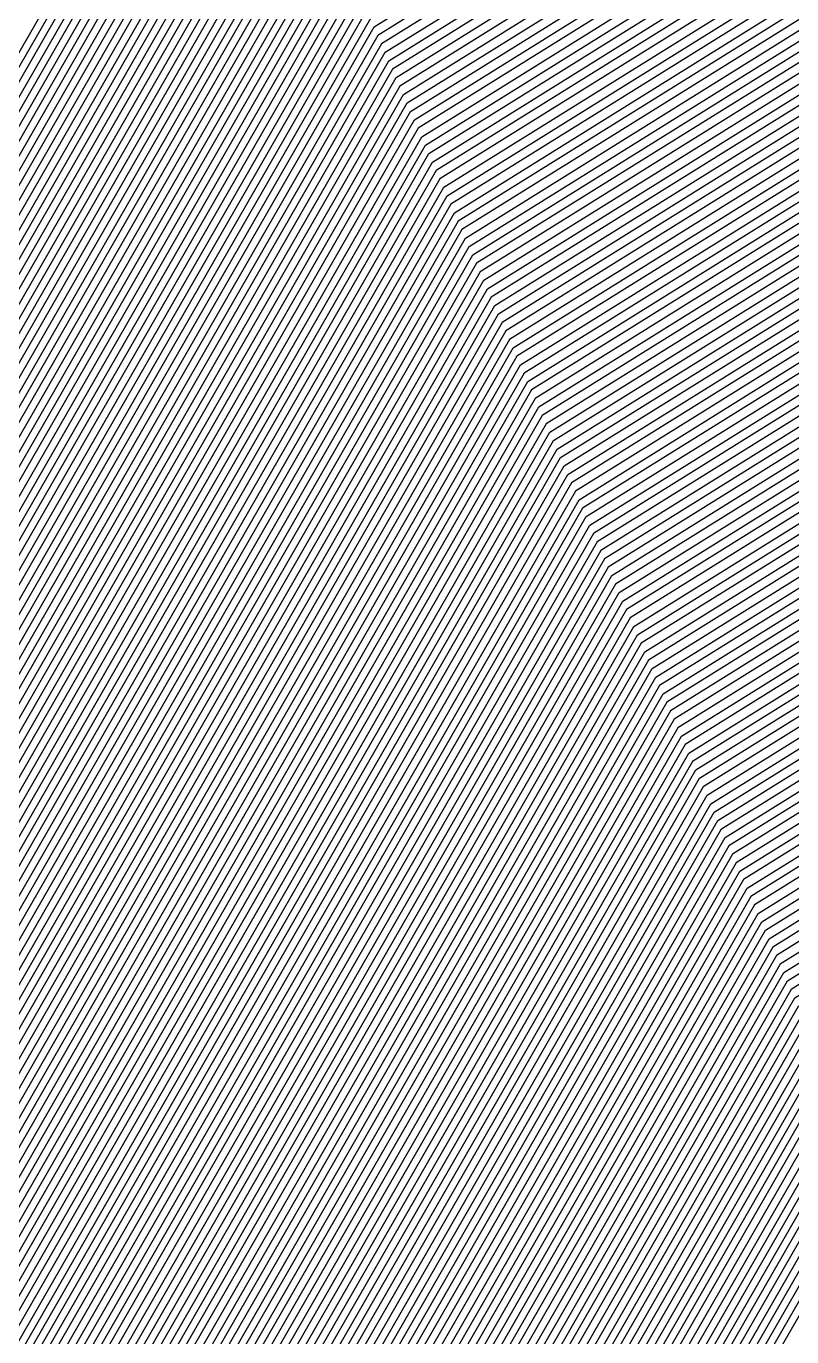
# Model space of a CAD drawing. Extents: x 7084 to 11035, y 13750 to 16729.
# Drawn here: x 8228.4 to 8290.7, y 16234.2 to 16341 of the extents above; entities that cross this region are included whole.
import ezdxf

# ---------------------------------------------------------------- set-up
doc = ezdxf.new("R2010")
doc.units = 0
doc.layers.add('Default', color=7, linetype='Continuous')

msp = doc.modelspace()

# ---------------------------------------------------------------- linework, layer by layer
at = {"layer": 'Default'}
for points in [[(8596.62, 16419.74), (8398.5, 16464.16), (8244.79, 16368.48), (8179.89, 16255.72), (8136.49, 16218.79), (7999.85, 16143.62), (7897.85, 16048.05), (7781.72, 16044.64), (7737.31, 15757.6)], [(7652.53, 15372.99), (7689.97, 15573.91), (7696.78, 15594.34), (7738.2, 15757.95), (7782.45, 16044.01), (7898.19, 16047.42), (8000.64, 16143.4), (8136.81, 16218.33), (8180.41, 16255.41), (8245.09, 16367.79), (8398.28, 16463.14), (8595.72, 16418.87)], [(7653.38, 15373.37), (7690.7, 15573.61), (7697.48, 15593.97), (7739.08, 15758.31), (7783.19, 16043.39), (7898.53, 16046.78), (8001.44, 16143.19), (8137.14, 16217.86), (8180.93, 16255.11), (8245.39, 16367.1), (8398.05, 16462.13), (8594.82, 16418.01)], [(8593.92, 16417.15), (8397.83, 16461.12), (8245.68, 16366.42), (8181.45, 16254.8), (8137.47, 16217.39), (8002.23, 16142.98), (7898.88, 16046.15)], [(8593.03, 16416.29), (8397.6, 16460.1), (8245.98, 16365.73), (8181.96, 16254.5), (8137.79, 16216.92), (8003.02, 16142.77), (7899.22, 16045.51), (7784.66, 16042.14), (7740.86, 15759.01), (7698.89, 15593.24), (7692.15, 15573.01), (7655.09, 15374.15)], [(7670.66, 14190.05), (7509.49, 14233.72), (7460.69, 14311.41), (7259.22, 14496.16), (7265.88, 14629.35), (7406.9, 14904.79), (7444.61, 14989.15), (7511.76, 15143.66), (7576.09, 15219.14), (7649.29, 15296.84), (7655.95, 15374.54), (7692.88, 15572.72), (7699.6, 15592.87), (7741.74, 15759.37), (7785.39, 16041.52), (7899.56, 16044.88), (8003.81, 16142.56), (8138.12, 16216.45), (8182.48, 16254.19), (8246.28, 16365.04), (8397.38, 16459.09), (8592.13, 16415.42)], [(8591.23, 16414.56), (8397.15, 16458.08), (8246.58, 16364.35), (8183, 16253.89), (8138.45, 16215.99), (8004.6, 16142.35), (7899.9, 16044.24), (7786.13, 16040.9), (7742.63, 15759.72), (7700.3, 15592.5), (7693.61, 15572.42), (7656.8, 15374.92)], [(7657.66, 15375.31), (7694.33, 15572.12), (7701, 15592.13), (7743.51, 15760.07), (7786.86, 16040.27), (7900.24, 16043.61), (8005.39, 16142.13), (8138.77, 16215.52), (8183.52, 16253.59), (8246.88, 16363.66), (8396.93, 16457.06), (8590.33, 16413.7)], [(8589.43, 16412.84), (8396.7, 16456.05), (8247.17, 16362.98), (8184.04, 16253.28), (8139.1, 16215.05), (8006.18, 16141.92), (7900.58, 16042.97), (7787.6, 16039.65), (7744.4, 15760.43), (7701.71, 15591.77), (7695.06, 15571.82), (7658.51, 15375.7)], [(7263.02, 14495.83), (7269.81, 14631.91), (7408.4, 14902.58), (7446.92, 14988.76), (7512.92, 15140.6), (7578.64, 15217.72), (7653.42, 15297.1), (7660.22, 15376.48), (7696.52, 15571.23), (7703.12, 15591.03), (7746.17, 15761.13), (7789.07, 16038.4), (7901.26, 16041.71), (8007.77, 16141.5), (8139.75, 16214.12), (8185.08, 16252.67), (8247.77, 16361.6), (8396.25, 16454.02), (8587.63, 16411.11)], [(7659.37, 15376.09), (7695.79, 15571.52), (7702.41, 15591.4), (7745.29, 15760.78), (7788.33, 16039.03), (7900.92, 16042.34), (8006.98, 16141.71), (8139.43, 16214.58), (8184.56, 16252.98), (8247.47, 16362.29), (8396.48, 16455.04), (8588.53, 16411.98)], [(7661.07, 15376.86), (7697.24, 15570.93), (7703.82, 15590.66), (7747.06, 15761.49), (7789.8, 16037.78), (7901.6, 16041.07), (8008.56, 16141.29), (8140.08, 16213.65), (8185.6, 16252.37), (8248.07, 16360.91), (8396.03, 16453.01), (8586.74, 16410.25)], [(8009.35, 16141.07), (8140.41, 16213.18), (8186.11, 16252.06), (8248.37, 16360.22), (8395.81, 16452), (8585.84, 16409.39)], [(7662.78, 15377.64), (7698.7, 15570.33), (7705.23, 15589.93), (7748.83, 15762.19), (7791.27, 16036.53), (7902.28, 16039.8), (8010.14, 16140.86), (8140.73, 16212.71), (8186.63, 16251.76), (8248.66, 16359.54), (8395.58, 16450.98), (8584.94, 16408.53)], [(7663.64, 15378.03), (7699.42, 15570.04), (7705.93, 15589.56), (7749.72, 15762.54), (7792.01, 16035.91), (7902.62, 16039.17), (8010.93, 16140.65), (8141.06, 16212.25), (8187.15, 16251.45), (8248.96, 16358.85), (8395.36, 16449.97), (8584.04, 16407.66)], [(7664.49, 15378.42), (7700.15, 15569.74), (7706.63, 15589.19), (7750.6, 15762.9), (7792.74, 16035.29), (7902.96, 16038.53), (8011.72, 16140.44), (8141.39, 16211.78), (8187.67, 16251.15), (8249.26, 16358.16), (8395.13, 16448.96), (8583.14, 16406.8)], [(7665.35, 15378.8), (7700.88, 15569.44), (7707.34, 15588.83), (7751.49, 15763.25), (7793.48, 16034.67), (7903.3, 16037.9), (8012.52, 16140.23), (8141.71, 16211.31), (8188.19, 16250.85), (8249.56, 16357.47), (8394.91, 16447.94), (8582.24, 16405.94)], [(8581.34, 16405.08), (8394.68, 16446.93), (8249.86, 16356.79), (8188.71, 16250.54), (8142.04, 16210.84), (8013.31, 16140.01), (7903.64, 16037.26), (7794.22, 16034.04), (7752.38, 15763.6), (7708.04, 15588.46), (7701.61, 15569.14), (7666.2, 15379.19)], [(8580.45, 16404.22), (8394.46, 16445.92), (8250.15, 16356.1), (8189.23, 16250.24), (8142.37, 16210.37), (8014.1, 16139.8), (7903.98, 16036.63), (7794.95, 16033.42), (7753.26, 15763.96), (7708.75, 15588.09), (7702.33, 15568.84), (7667.06, 15379.58)], [(8579.55, 16403.35), (8394.23, 16444.9), (8250.45, 16355.41), (8189.75, 16249.93), (8142.69, 16209.91), (8014.89, 16139.59), (7904.32, 16035.99), (7795.69, 16032.8), (7754.15, 15764.31), (7709.45, 15587.72), (7703.06, 15568.55), (7667.91, 15379.97)], [(7668.77, 15380.35), (7703.79, 15568.25), (7710.15, 15587.36), (7755.04, 15764.66), (7796.42, 16032.17), (7904.66, 16035.36), (8015.68, 16139.38), (8143.02, 16209.44), (8190.27, 16249.63), (8250.75, 16354.72), (8394.01, 16443.89), (8578.65, 16402.49)], [(8143.35, 16208.97), (8190.78, 16249.32), (8251.05, 16354.03), (8393.78, 16442.88), (8577.75, 16401.63)], [(7670.48, 15381.13), (7705.24, 15567.65), (7711.56, 15586.62), (7756.81, 15765.37), (7797.89, 16030.93), (7905.34, 16034.09), (8017.27, 16138.95), (8143.67, 16208.5), (8191.3, 16249.02), (8251.35, 16353.35), (8393.56, 16441.87), (8576.85, 16400.77)], [(8575.95, 16399.9), (8393.33, 16440.85), (8251.65, 16352.66), (8191.82, 16248.72), (8144, 16208.04), (8018.06, 16138.74), (7905.68, 16033.45), (7798.63, 16030.3), (7757.69, 15765.72), (7712.27, 15586.25), (7705.97, 15567.35), (7671.33, 15381.52)], [(7672.19, 15381.91), (7706.7, 15567.06), (7712.97, 15585.88), (7758.58, 15766.08), (7799.36, 16029.68), (7906.02, 16032.82), (8018.85, 16138.53), (8144.33, 16207.57), (8192.34, 16248.41), (8251.94, 16351.97), (8393.11, 16439.84), (8575.05, 16399.04)], [(7707.42, 15566.76), (7713.67, 15585.52), (7759.47, 15766.43), (7800.1, 16029.06), (7906.36, 16032.18), (8019.64, 16138.32), (8144.66, 16207.1), (8192.86, 16248.11), (8252.24, 16351.28), (8392.88, 16438.83), (8574.16, 16398.18)], [(8573.26, 16397.32), (8392.66, 16437.81), (8252.54, 16350.59), (8193.38, 16247.8), (8144.98, 16206.63), (8020.43, 16138.11), (7906.7, 16031.55), (7800.83, 16028.43), (7760.35, 15766.78), (7714.38, 15585.15), (7708.15, 15566.46), (7673.9, 15382.68)], [(8572.36, 16396.46), (8392.43, 16436.8), (8252.84, 16349.91), (8193.9, 16247.5), (8145.31, 16206.17), (8021.22, 16137.89), (7907.04, 16030.91), (7801.57, 16027.81), (7761.24, 15767.13), (7715.08, 15584.78), (7708.88, 15566.16), (7674.75, 15383.07)], [(8571.46, 16395.59), (8392.21, 16435.79), (8253.14, 16349.22), (8194.42, 16247.19), (8145.64, 16205.7), (8022.01, 16137.68), (7907.38, 16030.28), (7802.3, 16027.19), (7762.13, 15767.49), (7715.78, 15584.41), (7709.6, 15565.86), (7675.61, 15383.46)], [(8022.81, 16137.47), (8145.96, 16205.23), (8194.93, 16246.89), (8253.43, 16348.53), (8391.98, 16434.77), (8570.56, 16394.73)], [(8569.66, 16393.87), (8391.76, 16433.76), (8253.73, 16347.84), (8195.45, 16246.59), (8146.29, 16204.76), (8023.6, 16137.26), (7908.06, 16029.01), (7803.77, 16025.94), (7763.9, 15768.19), (7717.19, 15583.68), (7711.06, 15565.27)], [(8568.76, 16393.01), (8391.53, 16432.75), (8254.03, 16347.16), (8195.97, 16246.28), (8146.62, 16204.3), (8024.39, 16137.05), (7908.4, 16028.37), (7804.51, 16025.32)], [(7712.51, 15564.67), (7718.6, 15582.94), (7765.67, 15768.9), (7805.24, 16024.69), (7908.74, 16027.74), (8025.18, 16136.83), (8146.94, 16203.83), (8196.49, 16245.98), (8254.33, 16346.47), (8391.31, 16431.73), (8567.86, 16392.15)], [(7713.24, 15564.37), (7719.3, 15582.58), (7766.56, 15769.25), (7805.98, 16024.07), (7909.08, 16027.1), (8025.97, 16136.62), (8147.27, 16203.36), (8197.01, 16245.67), (8254.63, 16345.78), (8391.09, 16430.72), (8566.97, 16391.28)], [(7288.72, 14644.17), (7415.6, 14891.97), (7458.04, 14986.92), (7518.45, 15125.92), (7590.86, 15210.88), (7673.25, 15298.33), (7680.74, 15385.78), (7713.97, 15564.08), (7720.01, 15582.21), (7767.44, 15769.61), (7806.71, 16023.45), (7909.42, 16026.47), (8026.76, 16136.41), (8147.6, 16202.89), (8197.53, 16245.37), (8254.92, 16345.09), (8390.86, 16429.71), (8566.07, 16390.42)], [(7714.69, 15563.78), (7720.71, 15581.84), (7768.33, 15769.96), (7807.45, 16022.82), (7909.76, 16025.83), (8027.56, 16136.2), (8147.92, 16202.42), (8198.05, 16245.06), (8255.22, 16344.4), (8390.64, 16428.69), (8565.17, 16389.56)], [(7282.75, 14494.12), (7290.3, 14645.19), (7416.2, 14891.08), (7458.96, 14986.76), (7518.92, 15124.7), (7591.88, 15210.31), (7674.9, 15298.43), (7682.45, 15386.56), (7715.42, 15563.48), (7721.41, 15581.47), (7769.22, 15770.31), (7808.18, 16022.2), (7910.1, 16025.2), (8028.35, 16135.99), (8148.25, 16201.96), (8198.57, 16244.76), (8255.52, 16343.72), (8390.41, 16427.68), (8564.27, 16388.7)], [(8563.37, 16387.83), (8390.19, 16426.67), (8255.82, 16343.03), (8199.09, 16244.46), (8148.58, 16201.49), (8029.14, 16135.77), (7910.44, 16024.57), (7808.92, 16021.58), (7770.1, 15770.67)], [(7716.87, 15562.89), (7722.82, 15580.74), (7770.99, 15771.02), (7809.65, 16020.95), (7910.78, 16023.93), (8029.93, 16135.56), (8148.9, 16201.02), (8199.6, 16244.15), (8256.12, 16342.34), (8389.96, 16425.65), (8562.47, 16386.97)], [(8561.57, 16386.11), (8389.74, 16424.64), (8256.41, 16341.65), (8200.12, 16243.85), (8149.23, 16200.55), (8030.72, 16135.35), (7911.12, 16023.3), (7810.39, 16020.33), (7771.87, 15771.37), (7723.53, 15580.37), (7717.6, 15562.59)], [(7718.33, 15562.29), (7724.23, 15580), (7772.76, 15771.73), (7811.13, 16019.71), (7911.46, 16022.66), (8031.51, 16135.14), (8149.56, 16200.09), (8200.64, 16243.54), (8256.71, 16340.97), (8389.51, 16423.63), (8560.68, 16385.25)], [(8559.78, 16384.39), (8389.29, 16422.61), (8257.01, 16340.28), (8201.16, 16243.24), (8149.88, 16199.62), (8032.3, 16134.93), (7911.8, 16022.03), (7811.86, 16019.09), (7773.65, 15772.08), (7724.93, 15579.63), (7719.06, 15561.99), (7686.72, 15388.5), (7679.03, 15298.69), (7594.42, 15208.88)], [(8558.88, 16383.52), (8389.06, 16421.6), (8257.31, 16339.59), (8201.68, 16242.93), (8150.21, 16199.15), (8033.1, 16134.71), (7912.14, 16021.39), (7812.6, 16018.46), (7774.53, 15772.43), (7725.64, 15579.27), (7719.78, 15561.69), (7687.58, 15388.89), (7679.86, 15298.74), (7594.93, 15208.6), (7520.3, 15121.03), (7461.74, 14986.3), (7417.99, 14888.43), (7295.02, 14648.26), (7287.3, 14493.73), (7462.98, 14332.64)], [(7680.68, 15298.79), (7688.43, 15389.27), (7720.51, 15561.4), (7726.34, 15578.9), (7775.42, 15772.78), (7813.33, 16017.84), (7912.48, 16020.76), (8033.89, 16134.5), (8150.54, 16198.68), (8202.2, 16242.63), (8257.61, 16338.9), (8388.84, 16420.59), (8557.98, 16382.66)], [(8257.91, 16338.21), (8388.61, 16419.57), (8557.08, 16381.8)], [(8556.18, 16380.94), (8388.39, 16418.56), (8258.2, 16337.53), (8203.24, 16242.02), (8151.19, 16197.75), (8035.47, 16134.08), (7913.16, 16019.49), (7814.8, 16016.59), (7777.19, 15773.49), (7727.75, 15578.16), (7721.96, 15560.8), (7690.14, 15390.05), (7682.33, 15298.9), (7596.46, 15207.74), (7520.99, 15119.2), (7463.13, 14986.07), (7418.89, 14887.1), (7297.39, 14649.79), (7289.58, 14493.53), (7463.16, 14334.36), (7520.41, 14243.2), (7659.28, 14205.58), (7932.51, 14408.72)], [(7722.69, 15560.5), (7728.45, 15577.8), (7778.08, 15773.84), (7815.54, 16015.97), (7913.5, 16018.85), (8036.26, 16133.87), (8151.52, 16197.28), (8203.75, 16241.72), (8258.5, 16336.84), (8388.16, 16417.55), (8555.28, 16380.07)], [(8554.39, 16379.21), (8387.94, 16416.53), (8258.8, 16336.15), (8204.27, 16241.41), (8151.84, 16196.81), (8037.05, 16133.65), (7913.84, 16018.22), (7816.27, 16015.35), (7778.97, 15774.2), (7729.16, 15577.43), (7723.42, 15560.2)], [(7420.09, 14885.34), (7464.98, 14985.76), (7521.92, 15116.75), (7598.5, 15206.61), (7685.64, 15299.1), (7693.56, 15391.6), (7724.87, 15559.61), (7730.56, 15576.69), (7780.74, 15774.9), (7817.74, 16014.1), (7914.52, 16016.95), (8038.64, 16133.23), (8152.5, 16195.88), (8205.31, 16240.8), (8259.4, 16334.77), (8387.49, 16414.51), (8552.59, 16377.49)], [(7724.14, 15559.91), (7729.86, 15577.06), (7779.85, 15774.55), (7817.01, 16014.72), (7914.18, 16017.58), (8037.85, 16133.44), (8152.17, 16196.34), (8204.79, 16241.11), (8259.1, 16335.46), (8387.71, 16415.52), (8553.49, 16378.35)], [(7725.6, 15559.31), (7731.27, 15576.33), (7781.62, 15775.26), (7818.48, 16013.48), (7914.86, 16016.31), (8039.43, 16133.02), (8152.82, 16195.41), (8205.83, 16240.5), (8259.69, 16334.09), (8387.26, 16413.49), (8551.69, 16376.63)], [(7726.33, 15559.01), (7731.97, 15575.96), (7782.51, 15775.61), (7819.21, 16012.85), (7915.2, 16015.68), (8040.22, 16132.81), (8153.15, 16194.94), (8206.35, 16240.2), (8259.99, 16333.4), (8387.04, 16412.48), (8550.79, 16375.76)], [(8549.89, 16374.9), (8386.82, 16411.47), (8260.29, 16332.71), (8206.87, 16239.89), (8153.48, 16194.47), (8041.01, 16132.59), (7915.55, 16015.04), (7819.95, 16012.23), (7783.4, 15775.96), (7732.68, 15575.59), (7727.05, 15558.71)], [(7727.78, 15558.42), (7733.38, 15575.22), (7784.28, 15776.32), (7820.68, 16011.61), (7915.89, 16014.41), (8041.8, 16132.38), (8153.8, 16194.01), (8207.39, 16239.59), (8260.59, 16332.02), (8386.59, 16410.45), (8548.99, 16374.04)], [(7728.51, 15558.12), (7734.08, 15574.86), (7785.17, 15776.67), (7821.42, 16010.98), (7916.23, 16013.77), (8042.59, 16132.17), (8154.13, 16193.54), (8207.91, 16239.28), (8260.89, 16331.34), (8386.37, 16409.44), (8548.09, 16373.18)], [(7729.23, 15557.82), (7734.79, 15574.49), (7786.06, 15777.02), (7822.15, 16010.36), (7916.57, 16013.14), (8043.39, 16131.96), (8154.46, 16193.07), (8208.42, 16238.98), (8261.18, 16330.65), (8386.14, 16408.43), (8547.2, 16372.31)], [(7729.96, 15557.52), (7735.49, 15574.12), (7786.94, 15777.38), (7822.89, 16009.74), (7916.91, 16012.5), (8044.18, 16131.75), (8154.79, 16192.6), (8208.94, 16238.67), (8261.48, 16329.96), (8385.92, 16407.41), (8546.3, 16371.45)], [(8545.4, 16370.59), (8385.69, 16406.4), (8261.78, 16329.27), (8209.46, 16238.37), (8155.11, 16192.14), (8044.97, 16131.53), (7917.25, 16011.87), (7823.62, 16009.11), (7787.83, 15777.73), (7736.2, 15573.75), (7730.69, 15557.22)], [(8544.5, 16369.73), (8385.47, 16405.39), (8262.08, 16328.58), (8209.98, 16238.07), (8155.44, 16191.67), (8045.76, 16131.32), (7917.59, 16011.23)], [(7300.21, 14492.61), (7308.42, 14656.94), (7423.09, 14880.91), (7469.62, 14984.99), (7524.22, 15110.63), (7603.59, 15203.76), (7693.9, 15299.62), (7702.11, 15395.48), (7732.14, 15556.63), (7737.6, 15573.02), (7789.6, 15778.43), (7825.09, 16007.87), (7917.93, 16010.6), (8046.55, 16131.11), (8155.77, 16191.2), (8210.5, 16237.76), (8262.38, 16327.9), (8385.24, 16404.37), (8543.6, 16368.87)], [(7423.39, 14880.47), (7470.08, 14984.91), (7524.45, 15110.02), (7604.1, 15203.47), (7694.72, 15299.67), (7702.96, 15395.87), (7732.87, 15556.33), (7738.31, 15572.65), (7790.49, 15778.79), (7825.83, 16007.24), (7918.27, 16009.96), (8047.34, 16130.9), (8156.09, 16190.73), (8211.02, 16237.46), (8262.67, 16327.21), (8385.02, 16403.36), (8542.7, 16368)], [(8541.8, 16367.14), (8384.79, 16402.35), (8262.97, 16326.52), (8211.54, 16237.15), (8156.42, 16190.26), (8048.13, 16130.69), (7918.61, 16009.33), (7826.57, 16006.62), (7791.37, 15779.14), (7739.01, 15572.28), (7733.6, 15556.03), (7703.82, 15396.26), (7695.55, 15299.72), (7604.61, 15203.19)], [(7471, 14984.76), (7524.91, 15108.8), (7605.11, 15202.9), (7696.38, 15299.77), (7704.67, 15396.64), (7734.32, 15555.74), (7739.71, 15571.91), (7792.26, 15779.49), (7827.3, 16006), (7918.95, 16008.69), (8048.93, 16130.47), (8156.75, 16189.8), (8212.06, 16236.85), (8263.27, 16325.83), (8384.57, 16401.33), (8540.91, 16366.28)], [(8540.01, 16365.42), (8384.34, 16400.32), (8263.57, 16325.14), (8212.58, 16236.54), (8157.07, 16189.33), (8049.72, 16130.26), (7919.29, 16008.06), (7828.04, 16005.37), (7793.15, 15779.85), (7740.42, 15571.55), (7735.05, 15555.44)], [(8539.11, 16364.56), (8384.12, 16399.31), (8263.87, 16324.46), (8213.09, 16236.24), (8157.4, 16188.86), (8050.51, 16130.05), (7919.63, 16007.42), (7828.77, 16004.75), (7794.03, 15780.2), (7741.12, 15571.18), (7735.78, 15555.14)], [(7424.89, 14878.26), (7472.39, 14984.53), (7525.61, 15106.96), (7606.64, 15202.05), (7698.85, 15299.93), (7707.24, 15397.81), (7736.5, 15554.84), (7741.83, 15570.81), (7794.92, 15780.55), (7829.51, 16004.13), (7919.97, 16006.79), (8051.3, 16129.84), (8157.73, 16188.39), (8213.61, 16235.94), (8264.16, 16323.77), (8383.89, 16398.29), (8538.21, 16363.69)], [(7737.23, 15554.54), (7742.53, 15570.44), (7795.8, 15780.91), (7830.24, 16003.51), (7920.31, 16006.16), (8052.09, 16129.63), (8158.05, 16187.93), (8214.13, 16235.63), (8264.46, 16323.08), (8383.67, 16397.28), (8537.31, 16362.83)], [(8535.51, 16361.11), (8383.22, 16395.25), (8265.06, 16321.71), (8215.17, 16235.02), (8158.71, 16186.99), (8053.68, 16129.2), (7920.99, 16004.89), (7831.71, 16002.26), (7797.58, 15781.61), (7743.94, 15569.71), (7738.69, 15553.95), (7709.8, 15398.97), (7701.33, 15300.08), (7608.17, 15201.19), (7526.3, 15105.13), (7473.78, 14984.3), (7425.79, 14876.93), (7315.51, 14661.54), (7307.04, 14492.02), (7464.58, 14347.55), (7526.69, 14248.66), (7652.73, 14214.51), (7949.16, 14434.89)], [(8052.88, 16129.41), (8158.38, 16187.46), (8214.65, 16235.33), (8264.76, 16322.39), (8383.44, 16396.27), (8536.41, 16361.97)], [(8534.62, 16360.24), (8382.99, 16394.24), (8265.36, 16321.02), (8215.69, 16234.72), (8159.03, 16186.52), (8054.47, 16128.99), (7921.33, 16004.25), (7832.45, 16001.64), (7798.46, 15781.97), (7744.64, 15569.34), (7739.41, 15553.65), (7710.66, 15399.36), (7702.16, 15300.13), (7608.68, 15200.91), (7526.53, 15104.52), (7474.25, 14984.22), (7426.09, 14876.49), (7316.3, 14662.05), (7307.8, 14491.95), (7464.65, 14348.12)], [(7740.14, 15553.35), (7745.34, 15568.97), (7799.35, 15782.32), (7833.18, 16001.01), (7921.67, 16003.62), (8055.26, 16128.78), (8159.36, 16186.06), (8216.21, 16234.41), (8265.66, 16320.33), (8382.77, 16393.23), (8533.72, 16359.38)], [(7740.87, 15553.05), (7746.05, 15568.61), (7800.24, 15782.67), (7833.92, 16000.39), (7922.01, 16002.98), (8056.05, 16128.57), (8159.69, 16185.59), (8216.73, 16234.11), (8265.95, 16319.64), (8382.54, 16392.21), (8532.82, 16358.52)], [(8531.92, 16357.66), (8382.32, 16391.2), (8266.25, 16318.95), (8217.24, 16233.81), (8160.01, 16185.12), (8056.84, 16128.36), (7922.35, 16002.35), (7834.65, 15999.77), (7801.12, 15783.03), (7746.75, 15568.24), (7741.59, 15552.76)], [(7742.32, 15552.46), (7747.46, 15567.87), (7802.01, 15783.38), (7835.39, 15999.14), (7922.69, 16001.71), (8057.63, 16128.14), (8160.34, 16184.65), (8217.76, 16233.5), (8266.55, 16318.27), (8382.1, 16390.19), (8531.02, 16356.8)], [(7743.05, 15552.16), (7748.16, 15567.5), (7802.89, 15783.73), (7836.12, 15998.52), (7923.03, 16001.08), (8058.42, 16127.93), (8160.67, 16184.19), (8218.28, 16233.2), (8266.85, 16317.58), (8381.87, 16389.17), (8530.12, 16355.93)], [(8529.22, 16355.07), (8381.65, 16388.16), (8267.15, 16316.89), (8218.8, 16232.89), (8160.99, 16183.72), (8059.22, 16127.72), (7923.37, 16000.44)], [(8528.33, 16354.21), (8381.42, 16387.15), (8267.44, 16316.2), (8219.32, 16232.59), (8161.32, 16183.25), (8060.01, 16127.51), (7923.71, 15999.81)], [(8527.43, 16353.35), (8381.2, 16386.13), (8267.74, 16315.51), (8219.84, 16232.28), (8161.65, 16182.78), (8060.8, 16127.3), (7924.05, 15999.17), (7838.33, 15996.65), (7805.55, 15784.79), (7750.27, 15566.4), (7745.23, 15551.27)], [(7745.96, 15550.97), (7750.98, 15566.03), (7806.44, 15785.14), (7839.06, 15996.03), (7924.39, 15998.54), (8061.59, 16127.08), (8161.97, 16182.31), (8220.36, 16231.98), (8268.04, 16314.83), (8380.97, 16385.12), (8526.53, 16352.48)], [(8525.63, 16351.62), (8380.75, 16384.11), (8268.34, 16314.14), (8220.88, 16231.68), (8162.3, 16181.85), (8062.38, 16126.87), (7924.73, 15997.9), (7839.8, 15995.4), (7807.33, 15785.5), (7751.68, 15565.66)], [(7752.38, 15565.3), (7808.21, 15785.85), (7840.53, 15994.78), (7925.07, 15997.27), (8063.17, 16126.66), (8162.63, 16181.38), (8221.4, 16231.37), (8268.64, 16313.45), (8380.52, 16383.09), (8524.73, 16350.76)], [(8523.83, 16349.9), (8380.3, 16382.08), (8268.93, 16312.76), (8221.91, 16231.07), (8162.95, 16180.91), (8063.97, 16126.45), (7925.41, 15996.63)], [(7753.79, 15564.56), (7809.98, 15786.56), (7842.01, 15993.53), (7925.75, 15996), (8064.76, 16126.24), (8163.28, 16180.44), (8222.43, 16230.76), (8269.23, 16312.08), (8380.07, 16381.07), (8522.93, 16349.04)], [(8522.03, 16348.17), (8379.85, 16380.05), (8269.53, 16311.39), (8222.95, 16230.46), (8163.61, 16179.98), (8065.55, 16126.02), (7926.09, 15995.36), (7842.74, 15992.91), (7810.87, 15786.91), (7754.49, 15564.19)], [(8521.14, 16347.31), (8379.62, 16379.04), (8269.83, 16310.7), (8223.47, 16230.15), (8163.94, 16179.51), (8066.34, 16125.81), (7926.43, 15994.73), (7843.48, 15992.29)], [(7755.9, 15563.46), (7812.64, 15787.62), (7844.21, 15991.66), (7926.77, 15994.09), (8067.13, 16125.6), (8164.26, 16179.04), (8223.99, 16229.85), (8270.13, 16310.01), (8379.4, 16378.03), (8520.24, 16346.45)], [(8519.34, 16345.59), (8379.17, 16377.02), (8270.42, 16309.32), (8224.51, 16229.55), (8164.59, 16178.57), (8067.92, 16125.39), (7927.11, 15993.46), (7844.95, 15991.04)], [(8518.44, 16344.72), (8378.95, 16376), (8270.72, 16308.64), (8225.03, 16229.24), (8164.92, 16178.11), (8068.71, 16125.18), (7927.45, 15992.82), (7845.68, 15990.42), (7814.42, 15788.32), (7757.31, 15562.72), (7752.5, 15548.29)], [(8069.51, 16124.96), (8165.24, 16177.64), (8225.55, 16228.94), (8271.02, 16307.95), (8378.72, 16374.99), (8517.54, 16343.86)], [(7483.51, 14982.68), (7531.14, 15092.29), (7618.86, 15195.21), (7718.68, 15301.16), (7727.75, 15407.11), (7753.95, 15547.69), (7758.72, 15561.99), (7816.19, 15789.03), (7847.15, 15989.17), (7928.13, 15991.55), (8070.3, 16124.75), (8165.57, 16177.17), (8226.06, 16228.63), (8271.32, 16307.26), (8378.5, 16373.98), (8516.64, 16343)], [(7759.42, 15561.62), (7817.07, 15789.38), (7847.89, 15988.55), (7928.47, 15990.92), (8071.09, 16124.54), (8165.9, 16176.7), (8226.58, 16228.33), (8271.62, 16306.57), (8378.27, 16372.96), (8515.74, 16342.14)], [(7760.13, 15561.25), (7817.96, 15789.73), (7848.62, 15987.93), (7928.81, 15990.28), (8071.88, 16124.33), (8166.22, 16176.23), (8227.1, 16228.02), (8271.91, 16305.88), (8378.05, 16371.95), (8514.85, 16341.28)], [(7760.83, 15560.88), (7818.85, 15790.09), (7849.36, 15987.3), (7929.15, 15989.65), (8072.67, 16124.12), (8166.55, 16175.77), (8227.62, 16227.72), (8272.21, 16305.2), (8377.82, 16370.94), (8513.95, 16340.41)], [(7466.13, 14361.89), (7326.01, 14490.38), (7335.2, 14674.31), (7433.29, 14865.88), (7485.36, 14982.37), (7532.07, 15089.84), (7620.9, 15194.07), (7721.98, 15301.37), (7731.17, 15408.67), (7756.86, 15546.5), (7761.53, 15560.52), (7819.73, 15790.44), (7850.09, 15986.68), (7929.49, 15989.02), (8073.46, 16123.9), (8166.88, 16175.3), (8228.14, 16227.42), (8272.51, 16304.51), (8377.6, 16369.92), (8513.05, 16339.55)], [(8512.15, 16338.69), (8377.38, 16368.91), (8272.81, 16303.82), (8228.66, 16227.11), (8167.2, 16174.83), (8074.25, 16123.69), (7929.83, 15988.38), (7850.83, 15986.06), (7820.62, 15790.79), (7762.24, 15560.15)], [(8511.25, 16337.83), (8377.15, 16367.9), (8273.11, 16303.13), (8229.18, 16226.81), (8167.53, 16174.36), (8075.05, 16123.48), (7930.17, 15987.75), (7851.56, 15985.43), (7821.51, 15791.15), (7762.94, 15559.78)], [(7486.75, 14982.14), (7532.76, 15088), (7622.43, 15193.22), (7724.46, 15301.52), (7733.74, 15409.83), (7759.04, 15545.61), (7763.64, 15559.41), (7822.39, 15791.5), (7852.3, 15984.81), (7930.51, 15987.11), (8075.84, 16123.27), (8167.86, 16173.9), (8229.7, 16226.5), (8273.41, 16302.45), (8376.93, 16366.88), (8510.35, 16336.97)], [(8509.45, 16336.1), (8376.7, 16365.87), (8273.7, 16301.76), (8230.22, 16226.2), (8168.18, 16173.43), (8076.63, 16123.06), (7930.85, 15986.48), (7853.03, 15984.19), (7823.28, 15791.85), (7764.35, 15559.05), (7759.77, 15545.31), (7734.59, 15410.22), (7725.29, 15301.57), (7622.94, 15192.93)], [(7760.5, 15545.01), (7765.05, 15558.68), (7824.16, 15792.21), (7853.77, 15983.56), (7931.19, 15985.84), (8077.42, 16122.84), (8168.51, 16172.96), (8230.73, 16225.89), (8274, 16301.07), (8376.48, 16364.86), (8508.56, 16335.24)], [(7488.14, 14981.91), (7533.45, 15086.17), (7623.95, 15192.36), (7726.94, 15301.68), (7736.3, 15410.99), (7761.22, 15544.71), (7765.76, 15558.31), (7825.05, 15792.56), (7854.5, 15982.94), (7931.53, 15985.21), (8078.21, 16122.63), (8168.84, 16172.49), (8231.25, 16225.59), (8274.3, 16300.38), (8376.25, 16363.84), (8507.66, 16334.38)], [(8506.76, 16333.52), (8376.03, 16362.83), (8274.6, 16299.69), (8231.77, 16225.29), (8169.16, 16172.03), (8079, 16122.42), (7931.87, 15984.57), (7855.24, 15982.32), (7825.94, 15792.91), (7766.46, 15557.94)], [(8505.86, 16332.65), (8375.8, 16361.82), (8274.9, 16299.01), (8232.29, 16224.98), (8169.49, 16171.56), (8079.8, 16122.21), (7932.22, 15983.94), (7855.97, 15981.69), (7826.82, 15793.27), (7767.16, 15557.58)], [(8504.96, 16331.79), (8375.58, 16360.8), (8275.19, 16298.32), (8232.81, 16224.68), (8169.82, 16171.09), (8080.59, 16122), (7932.56, 15983.3), (7856.71, 15981.07), (7827.71, 15793.62), (7767.87, 15557.21)], [(8504.06, 16330.93), (8375.35, 16359.79), (8275.49, 16297.63), (8233.33, 16224.37), (8170.14, 16170.62), (8081.38, 16121.78), (7932.9, 15982.67), (7857.45, 15980.45), (7828.6, 15793.97), (7768.57, 15556.84)], [(8503.16, 16330.07), (8375.13, 16358.78), (8275.79, 16296.94), (8233.85, 16224.07), (8170.47, 16170.16), (8082.17, 16121.57), (7933.24, 15982.03), (7858.18, 15979.82), (7829.48, 15794.32), (7769.28, 15556.47)], [(8276.09, 16296.26), (8374.9, 16357.76), (8502.26, 16329.21)], [(8501.37, 16328.34), (8374.68, 16356.75), (8276.39, 16295.57), (8234.88, 16223.46), (8171.12, 16169.22), (8083.75, 16121.15), (7933.92, 15980.76), (7859.65, 15978.58), (7831.26, 15795.03), (7770.68, 15555.74)], [(7771.39, 15555.37), (7832.14, 15795.38), (7860.39, 15977.95), (7934.26, 15980.13), (8084.54, 16120.94), (8171.45, 16168.75), (8235.4, 16223.16), (8276.68, 16294.88), (8374.45, 16355.74), (8500.47, 16327.48)], [(7772.09, 15555), (7833.03, 15795.74), (7861.12, 15977.33), (7934.6, 15979.49), (8085.34, 16120.72), (8171.78, 16168.28), (8235.92, 16222.85), (8276.98, 16294.19), (8374.23, 16354.72), (8499.57, 16326.62)], [(8498.67, 16325.76), (8374, 16353.71), (8277.28, 16293.5), (8236.44, 16222.55), (8172.1, 16167.82), (8086.13, 16120.51), (7934.94, 15978.86), (7861.86, 15976.71), (7833.91, 15796.09), (7772.79, 15554.63)], [(8497.77, 16324.89), (8373.78, 16352.7), (8277.58, 16292.82), (8236.96, 16222.24), (8172.43, 16167.35), (8086.92, 16120.3), (7935.28, 15978.22), (7862.59, 15976.08), (7834.8, 15796.44), (7773.5, 15554.27)], [(7935.62, 15977.59), (8087.71, 16120.09), (8172.76, 16166.88), (8237.48, 16221.94), (8277.88, 16292.13), (8373.55, 16351.68), (8496.87, 16324.03)], [(7774.91, 15553.53), (7836.57, 15797.15), (7864.06, 15974.84), (7935.96, 15976.95), (8088.5, 16119.88), (8173.08, 16166.41), (8238, 16221.63), (8278.17, 16291.44), (8373.33, 16350.67), (8495.97, 16323.17)], [(8495.08, 16322.31), (8373.11, 16349.66), (8278.47, 16290.75), (8238.52, 16221.33), (8173.41, 16165.95), (8089.29, 16119.66), (7936.3, 15976.32), (7864.8, 15974.22), (7837.46, 15797.5), (7775.61, 15553.16), (7771.4, 15540.54), (7748.27, 15416.42), (7738.51, 15302.4), (7631.08, 15188.37), (7536.68, 15077.61), (7494.62, 14980.83), (7439.28, 14857.04), (7350.96, 14684.53), (7341.19, 14489.06), (7467.37, 14373.36), (7538.99, 14259.33), (7639.93, 14231.98), (7981.73, 14486.1)], [(7776.31, 15552.8), (7838.35, 15797.86), (7865.53, 15973.59), (7936.64, 15975.68), (8090.09, 16119.45), (8173.74, 16165.48), (8239.04, 16221.03), (8278.77, 16290.06), (8372.88, 16348.64), (8494.18, 16321.45)], [(8493.28, 16320.58), (8372.66, 16347.63), (8279.07, 16289.38), (8239.55, 16220.72), (8174.07, 16165.01), (8090.88, 16119.24), (7936.98, 15975.05), (7866.27, 15972.97)], [(7777.72, 15552.06), (7840.12, 15798.56), (7867, 15972.35), (7937.32, 15974.41), (8091.67, 16119.03), (8174.39, 16164.54), (8240.07, 16220.42), (8279.37, 16288.69), (8372.43, 16346.62), (8492.38, 16319.72)], [(7496.47, 14980.53), (7537.6, 15075.16), (7633.12, 15187.23), (7741.81, 15302.6), (7751.69, 15417.97), (7774.31, 15539.35), (7778.42, 15551.69), (7841, 15798.92), (7867.74, 15971.72), (7937.66, 15973.78), (8092.46, 16118.82), (8174.72, 16164.08), (8240.59, 16220.11), (8279.66, 16288), (8372.21, 16345.6), (8491.48, 16318.86)], [(8490.58, 16318), (8371.98, 16344.59), (8279.96, 16287.31), (8241.11, 16219.81), (8175.05, 16163.61), (8093.25, 16118.6), (7938, 15973.14), (7868.47, 15971.1), (7841.89, 15799.27), (7779.13, 15551.33), (7775.04, 15539.05), (7752.55, 15418.36), (7742.64, 15302.66)], [(7779.83, 15550.96), (7842.78, 15799.62), (7869.21, 15970.48), (7938.34, 15972.51), (8094.04, 16118.39), (8175.37, 16163.14), (8241.63, 16219.5), (8280.26, 16286.63), (8371.76, 16343.58), (8489.68, 16317.13)], [(8488.79, 16316.27), (8371.53, 16342.56), (8280.56, 16285.94), (8242.15, 16219.2), (8175.7, 16162.67), (8094.83, 16118.18), (7938.68, 15971.88), (7869.94, 15969.85), (7843.66, 15799.97)], [(8487.89, 16315.41), (8371.31, 16341.55), (8280.86, 16285.25), (8242.67, 16218.9), (8176.03, 16162.2), (8095.63, 16117.97), (7939.02, 15971.24)], [(8486.99, 16314.55), (8371.08, 16340.54), (8281.16, 16284.56), (8243.19, 16218.59), (8176.35, 16161.74), (8096.42, 16117.76), (7939.36, 15970.61), (7871.41, 15968.61), (7845.44, 15800.68), (7781.94, 15549.86)], [(8486.09, 16313.69), (8370.86, 16339.52), (8281.45, 16283.87), (8243.7, 16218.29), (8176.68, 16161.27), (8097.21, 16117.54), (7939.7, 15969.97), (7872.15, 15967.98), (7846.32, 15801.03), (7782.65, 15549.49)], [(8415.53, 14233.02), (8114.78, 14352.37), (7931.79, 14407.58), (7659.56, 14205.19), (7520.14, 14242.97), (7463.1, 14333.78), (7288.82, 14493.6), (7296.6, 14649.28), (7418.59, 14887.55), (7462.67, 14986.15), (7520.76, 15119.81), (7595.95, 15208.03), (7681.51, 15298.85), (7689.29, 15389.66), (7721.24, 15561.1), (7727.05, 15578.53), (7776.31, 15773.14), (7814.07, 16017.22), (7912.82, 16020.12), (8034.68, 16134.29), (8150.86, 16198.22), (8202.72, 16242.33), (8257.91, 16338.21)], [(7499.72, 14979.99), (7539.22, 15070.88), (7636.68, 15185.24), (7747.59, 15302.96), (7757.67, 15420.69), (7779.4, 15537.26), (7783.35, 15549.12), (7847.21, 15801.39), (7872.88, 15967.36), (7940.04, 15969.34), (8098, 16117.33), (8177.01, 16160.8), (8244.22, 16217.98), (8281.75, 16283.19), (8370.63, 16338.51), (8485.19, 16312.82)], [(8484.29, 16311.96), (8370.41, 16337.5), (8282.05, 16282.5), (8244.74, 16217.68), (8177.33, 16160.33), (8098.79, 16117.12), (7940.38, 15968.7), (7873.62, 15966.74), (7848.09, 15801.74), (7784.06, 15548.75)], [(7784.76, 15548.38), (7848.98, 15802.09), (7874.36, 15966.11), (7940.72, 15968.07), (8099.58, 16116.91), (8177.66, 16159.87), (8245.26, 16217.37), (8282.35, 16281.81), (8370.18, 16336.48), (8483.39, 16311.1)], [(8482.5, 16310.24), (8369.96, 16335.47), (8282.65, 16281.12), (8245.78, 16217.07), (8177.99, 16159.4), (8100.38, 16116.7), (7941.06, 15967.43), (7875.09, 15965.49), (7849.87, 15802.45), (7785.46, 15548.02)], [(7786.17, 15547.65), (7850.75, 15802.8), (7875.83, 15964.87), (7941.4, 15966.8), (8101.17, 16116.48), (8178.31, 16158.93), (8246.3, 16216.77), (8282.94, 16280.43), (8369.73, 16334.46), (8481.6, 16309.38)], [(7783.04, 15535.78), (7786.87, 15547.28), (7851.64, 15803.15), (7876.56, 15964.24), (7941.74, 15966.16), (8101.96, 16116.27), (8178.64, 16158.46), (8246.82, 16216.46), (8283.24, 16279.75), (8369.51, 16333.44), (8480.7, 16308.51)], [(8479.8, 16307.65), (8369.28, 16332.43), (8283.54, 16279.06), (8247.34, 16216.16), (8178.97, 16158), (8102.75, 16116.06), (7942.08, 15965.53), (7877.3, 15963.62), (7852.53, 15803.51), (7787.57, 15546.91)], [(7784.49, 15535.18), (7788.28, 15546.55), (7853.41, 15803.86), (7878.03, 15963), (7942.42, 15964.89), (8103.54, 16115.85), (8179.29, 16157.53), (8247.86, 16215.85), (8283.84, 16278.37), (8369.06, 16331.42), (8478.9, 16306.79)], [(7788.98, 15546.18), (7854.3, 15804.21), (7878.77, 15962.37), (7942.76, 15964.26), (8104.33, 16115.64), (8179.62, 16157.06), (8248.37, 16215.55), (8284.14, 16277.68), (8368.83, 16330.4), (8478, 16305.93)], [(8179.95, 16156.59), (8248.89, 16215.24), (8284.43, 16277), (8368.61, 16329.39), (8477.1, 16305.06)], [(7790.39, 15545.44), (7856.07, 15804.92), (7880.24, 15961.13), (7943.44, 15962.99), (8105.92, 16115.21), (8180.27, 16156.13), (8249.41, 16214.94), (8284.73, 16276.31), (8368.39, 16328.38), (8476.2, 16304.2)], [(7791.09, 15545.08), (7856.96, 15805.27), (7880.97, 15960.5), (7943.78, 15962.35), (8106.71, 16115), (8180.6, 16155.66), (8249.93, 16214.64), (8285.03, 16275.62), (8368.16, 16327.36), (8475.31, 16303.34)], [(7791.8, 15544.71), (7857.84, 15805.62), (7881.71, 15959.88), (7944.12, 15961.72), (8107.5, 16114.79), (8180.93, 16155.19), (8250.45, 16214.33), (8285.33, 16274.93), (8367.94, 16326.35), (8474.41, 16302.48)], [(8473.51, 16301.62), (8367.71, 16325.34), (8285.63, 16274.24), (8250.97, 16214.03), (8181.25, 16154.72), (8108.29, 16114.58), (7944.46, 15961.08), (7882.44, 15959.26), (7858.73, 15805.98), (7792.5, 15544.34)], [(8472.61, 16300.75), (8367.49, 16324.32), (8285.92, 16273.56), (8251.49, 16213.72), (8181.58, 16154.25), (8109.08, 16114.37), (7944.8, 15960.45), (7883.18, 15958.64), (7859.62, 15806.33), (7793.21, 15543.97)], [(8471.71, 16299.89), (8367.26, 16323.31), (8286.22, 16272.87), (8252.01, 16213.42), (8181.91, 16153.79), (8109.87, 16114.15), (7945.14, 15959.81), (7883.91, 15958.01), (7860.5, 15806.68), (7793.91, 15543.61)], [(7447.38, 14845.1), (7507.12, 14978.76), (7542.91, 15061.09), (7644.83, 15180.68), (7760.81, 15303.79), (7771.35, 15426.89), (7791.03, 15532.5), (7794.61, 15543.24), (7861.39, 15807.04), (7884.65, 15957.39), (7945.48, 15959.18), (8110.66, 16113.94), (8182.23, 16153.32), (8252.52, 16213.11), (8286.52, 16272.18), (8367.04, 16322.3), (8470.81, 16299.03)], [(8469.91, 16298.17), (8366.81, 16321.28), (8286.82, 16271.49), (8253.04, 16212.81), (8182.56, 16152.85), (8111.46, 16113.73), (7945.82, 15958.54), (7885.38, 15956.77), (7862.27, 15807.39), (7795.32, 15542.87), (7791.76, 15532.2)], [(7631.67, 14243.24), (7546.91, 14266.21), (7469.16, 14389.99), (7363.2, 14487.16), (7373.81, 14699.35), (7447.98, 14844.21), (7508.05, 14978.6), (7543.37, 15059.87), (7645.85, 15180.11), (7762.46, 15303.89), (7773.06, 15427.67), (7792.49, 15531.9), (7796.02, 15542.5), (7863.16, 15807.74), (7886.12, 15956.14), (7946.16, 15957.91), (8112.25, 16113.52), (8182.89, 16152.38), (8253.56, 16212.51), (8287.12, 16270.8), (8366.59, 16320.27), (8469.02, 16297.3)], [(8468.12, 16296.44), (8366.36, 16319.26), (8287.41, 16270.12), (8254.08, 16212.2), (8183.22, 16151.92), (8113.04, 16113.31), (7946.5, 15957.27), (7886.85, 15955.52), (7864.05, 15808.1), (7796.72, 15542.13)], [(8467.22, 16295.58), (8366.14, 16318.24), (8287.71, 16269.43), (8254.6, 16211.9), (8183.54, 16151.45), (8113.83, 16113.09), (7946.84, 15956.64), (7887.59, 15954.9), (7864.93, 15808.45), (7797.43, 15541.77), (7793.94, 15531.31)], [(7798.13, 15541.4), (7865.82, 15808.8), (7888.32, 15954.27), (7947.18, 15956), (8114.62, 16112.88), (8183.87, 16150.98), (8255.12, 16211.59), (8288.01, 16268.74), (8365.91, 16317.23), (8466.32, 16294.72)], [(7795.4, 15530.71), (7798.84, 15541.03), (7866.71, 15809.16), (7889.06, 15953.65), (7947.52, 15955.37), (8115.41, 16112.67), (8184.2, 16150.51), (8255.64, 16211.29), (8288.31, 16268.05), (8365.69, 16316.22), (8465.42, 16293.86)], [(7799.54, 15540.66), (7867.59, 15809.51), (7889.8, 15953.03), (7947.86, 15954.74), (8116.21, 16112.46), (8184.52, 16150.05), (8256.16, 16210.98), (8288.61, 16267.37), (8365.46, 16315.2), (8464.52, 16292.99)], [(7800.24, 15540.3), (7868.48, 15809.86), (7890.53, 15952.4), (7948.2, 15954.1), (8117, 16112.25), (8184.85, 16149.58), (8256.68, 16210.68), (8288.91, 16266.68), (8365.24, 16314.19), (8463.62, 16292.13)], [(8462.73, 16291.27), (8365.01, 16313.18), (8289.2, 16265.99), (8257.19, 16210.38), (8185.18, 16149.11), (8117.79, 16112.03), (7948.54, 15953.47), (7891.27, 15951.78), (7869.36, 15810.22), (7800.95, 15539.93)], [(8461.83, 16290.41), (8364.79, 16312.16), (8289.5, 16265.3), (8257.71, 16210.07), (8185.5, 16148.64), (8118.58, 16111.82), (7948.89, 15952.83), (7892, 15951.16), (7870.25, 15810.57), (7801.65, 15539.56)], [(8460.93, 16289.54), (8364.56, 16311.15), (8289.8, 16264.61), (8258.23, 16209.77), (8185.83, 16148.17), (8119.37, 16111.61), (7949.23, 15952.2), (7892.74, 15950.53), (7871.14, 15810.92), (7802.35, 15539.19), (7799.03, 15529.22), (7780.76, 15431.16), (7769.9, 15304.35), (7650.43, 15177.55), (7545.45, 15054.36), (7512.22, 14977.91), (7450.68, 14840.23), (7380.9, 14703.95), (7370.04, 14486.56), (7469.72, 14395.15), (7549.36, 14268.34), (7629.11, 14246.74), (8009.23, 14529.33)], [(7803.06, 15538.83), (7872.02, 15811.27), (7893.47, 15949.91), (7949.57, 15951.56), (8120.16, 16111.4), (8186.16, 16147.71), (8258.75, 16209.46), (8290.1, 16263.93), (8364.34, 16310.14), (8460.03, 16288.68)], [(8120.95, 16111.19), (8186.48, 16147.24), (8259.27, 16209.16), (8290.4, 16263.24), (8364.11, 16309.13), (8459.13, 16287.82)], [(8458.23, 16286.96), (8363.89, 16308.11), (8290.69, 16262.55), (8259.79, 16208.85), (8186.81, 16146.77), (8121.75, 16110.97), (7950.25, 15950.29), (7894.94, 15948.66), (7873.8, 15811.98), (7804.47, 15538.09), (7801.21, 15528.33), (7783.32, 15432.32), (7772.37, 15304.51), (7651.96, 15176.69)], [(7805.17, 15537.72), (7874.68, 15812.33), (7895.68, 15948.04), (7950.59, 15949.66), (8122.54, 16110.76), (8187.14, 16146.3), (8260.31, 16208.55), (8290.99, 16261.86), (8363.67, 16307.1), (8457.33, 16286.1)], [(7452.18, 14838.02), (7514.53, 14977.52), (7546.6, 15051.31), (7652.98, 15176.12), (7774.03, 15304.61), (7785.03, 15433.1), (7802.67, 15527.73), (7805.87, 15537.36), (7875.57, 15812.69), (7896.41, 15947.42), (7950.93, 15949.02), (8123.33, 16110.55), (8187.46, 16145.84), (8260.83, 16208.24), (8291.29, 16261.17), (8363.44, 16306.09), (8456.44, 16285.23)], [(7806.58, 15536.99), (7876.46, 15813.04), (7897.15, 15946.79), (7951.27, 15948.39), (8124.12, 16110.34), (8187.79, 16145.37), (8261.35, 16207.94), (8291.59, 16260.49), (8363.22, 16305.07), (8455.54, 16284.37)], [(8124.91, 16110.13), (8188.12, 16144.9), (8261.86, 16207.64), (8291.89, 16259.8), (8362.99, 16304.06), (8454.64, 16283.51)], [(7626.84, 14249.84), (7551.55, 14270.24), (7470.22, 14399.74), (7376.11, 14486.04), (7387.2, 14708.03), (7453.07, 14836.7), (7515.92, 14977.29), (7547.29, 15049.47), (7654.5, 15175.27), (7776.5, 15304.77), (7787.59, 15434.26), (7804.85, 15526.84), (7807.99, 15536.25), (7878.23, 15813.75), (7898.62, 15945.55), (7951.95, 15947.12), (8125.7, 16109.91), (8188.44, 16144.43), (8262.38, 16207.33), (8292.18, 16259.11), (8362.77, 16303.05), (8453.74, 16282.65)], [(7377.63, 14485.91), (7388.77, 14709.05), (7453.67, 14835.81), (7516.85, 14977.14), (7547.75, 15048.25), (7655.52, 15174.7), (7778.16, 15304.87), (7789.3, 15435.04), (7806.3, 15526.24), (7809.39, 15535.52), (7880, 15814.45), (7900.09, 15944.3), (7952.63, 15945.85), (8127.29, 16109.49), (8189.1, 16143.5), (8263.42, 16206.72), (8292.78, 16257.74), (8362.32, 16301.02), (8451.94, 16280.92)], [(8451.04, 16280.06), (8362.09, 16300.01), (8293.08, 16257.05), (8263.94, 16206.42), (8189.42, 16143.03), (8128.08, 16109.28), (7952.97, 15945.21), (7900.82, 15943.68), (7880.89, 15814.81), (7810.1, 15535.15)], [(7470.46, 14402.03), (7379.14, 14485.78), (7390.35, 14710.08), (7454.27, 14834.93), (7517.78, 14976.99), (7548.22, 15047.02), (7656.54, 15174.13), (7779.81, 15304.97), (7791.01, 15435.81), (7807.76, 15525.65), (7810.8, 15534.78), (7881.77, 15815.16), (7901.56, 15943.06), (7953.31, 15944.58), (8128.87, 16109.07), (8189.75, 16142.56), (8264.46, 16206.11), (8293.38, 16256.36), (8361.87, 16298.99), (8450.14, 16279.2)], [(8449.25, 16278.34), (8361.64, 16297.98), (8293.67, 16255.67), (8264.98, 16205.81), (8190.08, 16142.1), (8129.66, 16108.85), (7953.65, 15943.94), (7902.29, 15942.43), (7882.66, 15815.51), (7811.5, 15534.41)], [(8482.98, 14288.93), (8114.28, 14435.26), (7975.94, 14476.99), (7642.2, 14228.88), (7536.8, 14257.43), (7466.87, 14368.77), (7335.12, 14489.59), (7344.66, 14680.44), (7436.88, 14860.57), (7490.92, 14981.45), (7534.83, 15082.5), (7627.01, 15190.65), (7731.9, 15301.99), (7741.43, 15413.32), (7765.59, 15542.93), (7769.98, 15556.11), (7830.37, 15794.68), (7858.92, 15979.2), (7933.58, 15981.4), (8082.96, 16121.36), (8170.8, 16169.69), (8234.37, 16223.76), (8276.09, 16296.26)], [(7455.17, 14833.6), (7519.16, 14976.75), (7548.91, 15045.19), (7658.07, 15173.27), (7782.29, 15305.13), (7793.58, 15436.98), (7809.94, 15524.75), (7812.91, 15533.68), (7884.43, 15816.22), (7903.76, 15941.19), (7954.33, 15942.67), (8131.24, 16108.43), (8190.73, 16141.16), (8266.01, 16205.2), (8294.27, 16254.3), (8361.19, 16295.95), (8447.45, 16276.61)], [(7812.21, 15534.05), (7883.55, 15815.87), (7903.03, 15941.81), (7953.99, 15943.31), (8130.45, 16108.64), (8190.4, 16141.63), (8265.5, 16205.51), (8293.97, 16254.98), (8361.42, 16296.97), (8448.35, 16277.47)], [(8446.55, 16275.75), (8360.97, 16294.94), (8294.57, 16253.61), (8266.53, 16204.9), (8191.06, 16140.69), (8132.04, 16108.22), (7954.67, 15942.04), (7904.5, 15940.56), (7885.32, 15816.57), (7813.62, 15533.31)], [(8445.65, 16274.89), (8360.74, 16293.93), (8294.87, 16252.92), (8267.05, 16204.59), (8191.38, 16140.22), (8132.83, 16108.01), (7955.01, 15941.4), (7905.24, 15939.94), (7886.2, 15816.92), (7814.32, 15532.94)], [(8444.75, 16274.03), (8360.52, 16292.91), (8295.16, 16252.23), (8267.57, 16204.29), (8191.71, 16139.76), (8133.62, 16107.79), (7955.35, 15940.77), (7905.97, 15939.32), (7887.09, 15817.28), (7815.02, 15532.58)], [(7521.02, 14976.45), (7549.83, 15042.74), (7660.11, 15172.13), (7785.59, 15305.33), (7797, 15438.53), (7812.85, 15523.56), (7815.73, 15532.21), (7887.98, 15817.63), (7906.71, 15938.69), (7955.69, 15940.13), (8134.41, 16107.58), (8192.04, 16139.29), (8268.09, 16203.98), (8295.46, 16251.55), (8360.29, 16291.9), (8443.85, 16273.16)], [(8442.96, 16272.3), (8360.07, 16290.89), (8295.76, 16250.86), (8268.61, 16203.68), (8192.36, 16138.82), (8135.2, 16107.37), (7956.03, 15939.5), (7907.44, 15938.07), (7888.86, 15817.98), (7816.43, 15531.84)], [(8442.06, 16271.44), (8359.84, 16289.87), (8296.06, 16250.17), (8269.13, 16203.38), (8192.69, 16138.35), (8135.99, 16107.16), (7956.37, 15938.86), (7908.18, 15937.45), (7889.75, 15818.34), (7817.14, 15531.47)], [(8441.16, 16270.58), (8359.62, 16288.86), (8296.36, 16249.48), (8269.65, 16203.07), (8193.02, 16137.89), (8136.79, 16106.95), (7956.71, 15938.23), (7908.91, 15936.82), (7890.64, 15818.69), (7817.84, 15531.11)], [(7818.54, 15530.74), (7891.52, 15819.04), (7909.65, 15936.2), (7957.05, 15937.6), (8137.58, 16106.73), (8193.35, 16137.42), (8270.17, 16202.77), (8296.66, 16248.79), (8359.4, 16287.85), (8440.26, 16269.71)], [(8439.36, 16268.85), (8359.17, 16286.83), (8296.95, 16248.11), (8270.68, 16202.46), (8193.67, 16136.95), (8138.37, 16106.52), (7957.39, 15936.96), (7910.38, 15935.58), (7892.41, 15819.4)], [(7400.59, 14716.72), (7458.17, 14829.18), (7523.8, 14975.99), (7551.21, 15039.07), (7663.16, 15170.43), (7790.55, 15305.64), (7802.13, 15440.86), (7817.21, 15521.77), (7819.95, 15530), (7893.29, 15819.75), (7911.12, 15934.95), (7957.73, 15936.33), (8139.16, 16106.31), (8194, 16136.48), (8271.2, 16202.16), (8297.25, 16247.42), (8358.95, 16285.82), (8438.46, 16267.99)], [(8437.56, 16267.13), (8358.72, 16284.81), (8297.55, 16246.73), (8271.72, 16201.85), (8194.33, 16136.02), (8139.95, 16106.1), (7958.07, 15935.69), (7911.85, 15934.33), (7894.18, 15820.1), (7820.65, 15529.63)], [(8292.48, 16258.42), (8262.9, 16207.03), (8188.77, 16143.97), (8126.5, 16109.7), (7952.29, 15946.48), (7899.35, 15944.93), (7879.11, 15814.1), (7808.69, 15535.88), (7805.58, 15526.54), (7788.45, 15434.65), (7777.33, 15304.82), (7655.01, 15174.98), (7547.52, 15048.86), (7516.39, 14977.22), (7453.37, 14836.25), (7387.99, 14708.54), (7376.87, 14485.97), (7470.28, 14400.31), (7551.82, 14270.48), (7626.55, 14250.23), (8015.74, 14539.58), (8113.82, 14509.98), (8543.79, 14339.35)]]:
    msp.add_lwpolyline(points, dxfattribs=at)

doc.saveas('drawing.dxf')
